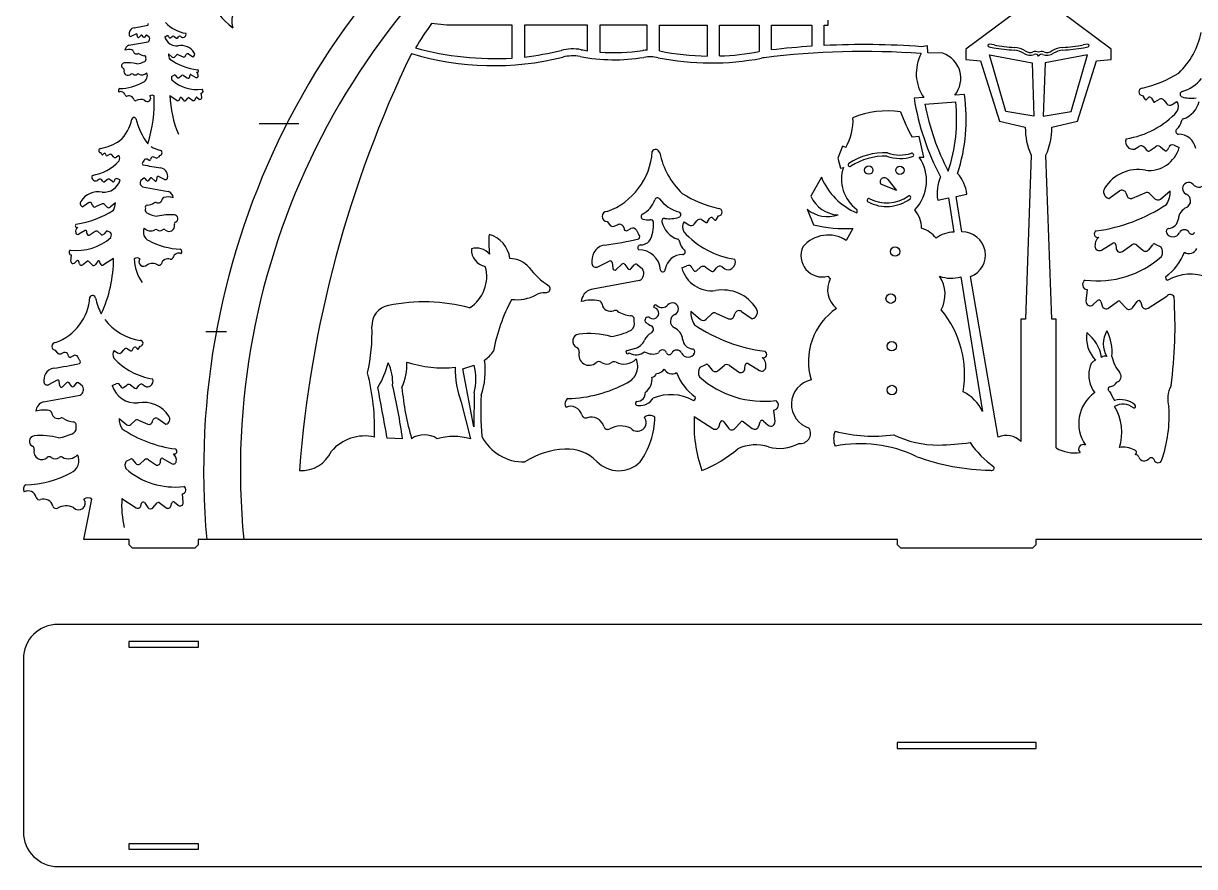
# Model space of a CAD drawing. Extents: x 0 to 545, y 0 to 410.
# Drawn here: x 0 to 338.6, y 0 to 243.7 of the extents above; entities that cross this region are included whole.
import ezdxf

# ---------------------------------------------------------------- set-up
doc = ezdxf.new("R2010")
doc.units = 0
doc.layers.add('GREEN', color=3, linetype='CONTINUOUS')
doc.layers.add('WHITE', color=7, linetype='CONTINUOUS')

msp = doc.modelspace()

# ---------------------------------------------------------------- linework, layer by layer
at = {"layer": 'GREEN', "linetype": 'CONTINUOUS'}
for p, q in [((32.550396, 240.618823), (31.279019, 239.962009)), ((32.976965, 239.788467), (32.89541, 240.43725)), ((30.496273, 237.366839), (36.028831, 238.371023)), ((34.002653, 240.250736), (33.37807, 239.647157)), ((34.717887, 239.746531), (34.357508, 240.223161)), ((35.424023, 240.174817), (35.096526, 239.745683)), ((36.384385, 239.716669), (35.761774, 240.216044)), ((40.873868, 239.843933), (41.469575, 240.087019)), ((42.083935, 239.839443), (42.188821, 239.602802)), ((42.554534, 239.513361), (43.040948, 239.901803)), ((43.610344, 239.919788), (44.278781, 239.451882)), ((44.604118, 239.502417), (44.86022, 239.837999)), ((45.501973, 239.945165), (45.804783, 239.743291)), ((41.904555, 234.874082), (43.041957, 233.932171)), ((43.678495, 233.959227), (44.274461, 234.544818)), ((44.798526, 234.641185), (46.225281, 234.016134)), ((46.857571, 234.275072), (47.003869, 234.640817)), ((47.716282, 234.854984), (48.945784, 234.002529)), ((42.978371, 228.470548), (43.625419, 228.767656)), ((43.909147, 228.701519), (44.378696, 228.123613)), ((45.058204, 228.063312), (45.735381, 228.647085)), ((46.321411, 228.674447), (47.367715, 227.93041)), ((48.118358, 228.298122), (48.13405, 228.674725)), ((48.493602, 228.86888), (49.806004, 228.084145)), ((51.568173, 222.236397), (51.423849, 223.552637)), ((42.313705, 222.80809), (44.458239, 221.425875)), ((45.174494, 221.700123), (45.291602, 222.128367)), ((45.713191, 222.20551), (46.240002, 221.481293)), ((46.978564, 221.443588), (47.63352, 222.174116)), ((47.952781, 222.205912), (48.962676, 221.451857)), ((49.700525, 221.689489), (49.858594, 222.189329)), ((50.241243, 222.297082), (50.783579, 221.825692)), ((22.715594, 205.792297), (22.347569, 206.36483)), ((23.19916, 206.03305), (22.967306, 205.772611)), ((24.005301, 205.441926), (23.714035, 205.974397)), ((24.92591, 205.812845), (24.227424, 205.383004)), ((26.048261, 205.12146), (25.652685, 205.617657)), ((27.595858, 205.468357), (26.9021, 204.993496)), ((34.888261, 204.171416), (34.547046, 203.557229)), ((36.29759, 204.129963), (35.737704, 204.424579)), ((36.830212, 204.620084), (36.751226, 204.327795)), ((38.264752, 204.807748), (37.67838, 205.04307)), ((39.359056, 205.527112), (39.023936, 205.037856)), ((21.800332, 198.580572), (21.396584, 198.311407)), ((22.997471, 197.990242), (22.656002, 198.437684)), ((24.322503, 198.546736), (23.431254, 197.922862)), ((25.73025, 198.004834), (25.081698, 198.522756)), ((26.357716, 198.439609), (26.217868, 198.124088)), ((27.971138, 198.445596), (27.176862, 198.769711)), ((34.787264, 198.941745), (33.957116, 198.275911)), ((34.431188, 196.481716), (41.807932, 195.142805)), ((35.67426, 198.314597), (35.237598, 198.886775)), ((36.659617, 198.951234), (36.179113, 198.315727)), ((37.965536, 198.183228), (37.132758, 198.988001)), ((38.609082, 199.236686), (38.500342, 198.371642)), ((40.764269, 198.603031), (39.0691, 199.478783)), ((18.847919, 191.793664), (17.208584, 190.657058)), ((19.992868, 191.020449), (19.797804, 191.508109)), ((22.738261, 191.5086), (20.835921, 190.675197)), ((24.231636, 190.599322), (23.437013, 191.380109)), ((26.596888, 191.819128), (25.080352, 190.563247)), ((17.811493, 183.812193), (16.061623, 182.765879)), ((18.311818, 183.051182), (18.290895, 183.55332)), ((20.707747, 183.552949), (19.312676, 182.560899)), ((22.392023, 182.738101), (21.48912, 183.516466)), ((23.924099, 183.589045), (23.298034, 182.818503)), ((25.165134, 183.281083), (24.302403, 183.677228)), ((13.712065, 174.968882), (13.904497, 176.723869)), ((15.481304, 175.049796), (14.75819, 174.421275)), ((16.202262, 174.239672), (15.991503, 174.906125)), ((18.532587, 174.928235), (17.18606, 173.922828)), ((19.831543, 173.911804), (18.958269, 174.885841)), ((21.518707, 174.927699), (20.816293, 173.962076)), ((22.23697, 174.253849), (22.080825, 174.824842)), ((26.051355, 175.731139), (23.191977, 173.888186)), ((9.77816, 148.536584), (9.295587, 149.241112)), ((26.234592, 149.156506), (27.233604, 148.472705)), ((28.463132, 148.656974), (29.032761, 149.371497)), ((30.079317, 149.652568), (31.085138, 149.033597)), ((31.404995, 149.118445), (31.824418, 149.885202)), ((32.565838, 149.969662), (32.899707, 149.594631)), ((33.262173, 149.622979), (33.792129, 150.447425)), ((11.715761, 148.544092), (10.871386, 148.205229)), ((13.050862, 147.514095), (12.937122, 147.934991)), ((14.510334, 147.653464), (13.704098, 147.229217)), ((16.224881, 146.404481), (15.733531, 147.28891)), ((9.713123, 140.531519), (7.27208, 139.270436)), ((10.532135, 138.937235), (10.375549, 140.182899)), ((12.501457, 139.824792), (11.302256, 138.66592)), ((13.874706, 138.856718), (13.182779, 139.771847)), ((15.230486, 139.679027), (14.601693, 138.855091)), ((17.074381, 138.799383), (15.878968, 139.758184)), ((25.69419, 139.043729), (26.837947, 139.510455)), ((28.017517, 139.035109), (28.218898, 138.580758)), ((28.921068, 138.409032), (29.854983, 139.15484)), ((30.948224, 139.189371), (32.231623, 138.290992)), ((32.85627, 138.388019), (33.347985, 139.032337)), ((34.58015, 139.238095), (35.161547, 138.850497)), ((5.769206, 134.287709), (16.391718, 136.215742)), ((27.673109, 129.501616), (29.856921, 127.693147)), ((31.079073, 127.745095), (32.223329, 128.869428)), ((33.229532, 129.054454), (35.968901, 127.854355)), ((37.182899, 128.351518), (37.463791, 129.053748)), ((38.831625, 129.464947), (41.192267, 127.828235)), ((29.734836, 117.206831), (30.977167, 117.777279)), ((31.521925, 117.650295), (32.42346, 116.540715)), ((33.728115, 116.424937), (35.028295, 117.545782)), ((36.153473, 117.598318), (38.162375, 116.169765)), ((39.60361, 116.875772), (39.633738, 117.598851)), ((40.324078, 117.971628), (42.84389, 116.464937)), ((28.458677, 106.33491), (32.576181, 103.681059)), ((33.951391, 104.207614), (34.176239, 105.029844)), ((34.98569, 105.177958), (35.997167, 103.787461)), ((37.415205, 103.715068), (38.672721, 105.117682)), ((39.285703, 105.178729), (41.224701, 103.730944)), ((42.64137, 104.187198), (42.944864, 105.146891)), ((43.67955, 105.353777), (44.720834, 104.448706)), ((46.227255, 105.23726), (45.950153, 107.764443)), ((30.570759, 94.484389), (17.452084, 94.484389)), ((30.570759, 92.984389), (30.570759, 94.484389)), ((31.570759, 91.984389), (30.570759, 92.984389)), ((49.570759, 91.984389), (31.570759, 91.984389)), ((50.570759, 92.984389), (49.570759, 91.984389)), ((63.689434, 94.484389), (50.570759, 94.484389)), ((50.570759, 94.484389), (50.570759, 92.984389))]:
    msp.add_line(p, q, dxfattribs=at)
for centre, radius, start, end in [((272.73906, 114.484389), 210.004157, -5.464915, 185.464915), ((75.005095, 261.137171), 23.664397, 177.180267, 232.302479), ((66.538564, 244.320777), 6.299971, 97.976022, 197.629945), ((48.448419, 250.626861), 9.905499, -137.829917, -98.634978), ((32.640441, 240.609916), 2.07117, 151.929644, 188.122627), ((32.281372, 240.801403), 1.664233, 97.909997, 151.929644), ((24.913891, 293.828018), 51.871752, -82.090003, -77.717189), ((32.659519, 240.407597), 0.237748, 7.164776, 117.32161), ((35.709924, 243.407557), 0.356067, -47.833998, 49.337842), ((46.12258, 240.509953), 0.898937, -55.066713, 21.105041), ((30.96243, 235.829082), 1.606861, 106.864221, 174.902406), ((31.060774, 240.38446), 0.475495, -171.877373, -62.67839), ((33.212856, 239.81812), 0.237748, -172.835223, -45.979785), ((34.167867, 240.079773), 0.237748, 37.092837, 134.020216), ((34.907528, 239.889919), 0.237748, -142.907162, -37.349349), ((35.61302, 240.030582), 0.237748, 51.268059, 142.650651), ((35.587313, 239.207479), 0.945831, -62.172979, 32.571488), ((44.359147, 240.823604), 3.620348, -164.299939, -83.59585), ((41.649226, 239.646768), 0.475495, 23.904259, 112.198571), ((42.406175, 239.699139), 0.237748, -156.095741, -51.389747), ((43.337666, 239.530247), 0.475495, 55.00798, 128.610253), ((44.415121, 239.646652), 0.237748, -124.992021, -37.349349), ((45.59902, 232.793708), 4.510305, 32.329018, 100.682468), ((45.238215, 239.549529), 0.475495, 56.309933, 142.650651), ((46.200419, 240.336744), 0.713243, -123.690068, -52.224316), ((30.539039, 232.212319), 3.939506, 77.493542, 107.385383), ((31.28917, 235.594135), 0.475495, 9.489857, 77.493542), ((32.716963, 235.832806), 0.972109, -170.510143, -68.467157), ((33.248284, 234.486233), 0.475495, 56.77338, 111.532843), ((35.3162, 237.643138), 3.298405, -123.22662, -95.28689), ((34.968462, 233.885293), 0.475495, -21.302312, 84.71311), ((34.565957, 233.42432), 0.893291, -53.867963, 18.823957), ((44.503898, 234.77026), 2.601416, 177.712723, 213.858823), ((43.345235, 234.298393), 0.475495, -129.629005, -45.503167), ((44.607722, 234.205652), 0.475495, 66.342091, 134.496833), ((46.416085, 234.451667), 0.475495, -113.657909, -21.80141), ((47.445355, 234.464223), 0.475495, 55.26514, 158.19859), ((48.773043, 234.760427), 0.777335, -77.160427, 34.949862), ((29.180169, 231.453468), 0.801905, 96.268117, 245.735397), ((28.65522, 230.288918), 0.475495, -14.472029, 65.735397), ((30.192046, 222.776377), 9.53778, 74.323379, 96.61926), ((31.558552, 239.745209), 7.879403, -81.16146, -63.350726), ((52.844672, 248.95044), 18.829617, -123.895952, -97.513719), ((50.231124, 229.926952), 0.386411, -112.334503, 66.9457), ((30.27222, 229.871575), 1.194494, 165.527971, 312.440725), ((31.399174, 228.639164), 0.475495, 52.136375, 132.440725), ((32.280189, 229.772361), 0.959888, -127.863626, -53.607372), ((33.131824, 228.616921), 0.475495, 62.202348, 126.392629), ((34.25442, 230.746326), 1.9317, -117.797653, -43.691523), ((33.784135, 228.551319), 2.055852, -65.487238, 24.747953), ((43.9103, 227.838557), 1.126013, 145.856703, 205.916383), ((50.262711, 235.662263), 11.108515, -131.53071, -82.867511), ((43.724628, 228.551597), 0.237748, 39.093859, 114.663396), ((44.747735, 228.423456), 0.475495, -140.906141, -49.236395), ((46.045851, 228.28694), 0.475495, 54.582945, 130.763605), ((47.643275, 228.317917), 0.475495, -125.417055, -2.385944), ((48.371591, 228.664828), 0.237748, 59.123187, 177.614056), ((50.050025, 228.492249), 0.475495, -120.876813, -12.134148), ((49.284874, 228.609745), 1.249095, -10.025261, 50.208933), ((28.213621, 224.258275), 0.722143, 121.729582, 214.308057), ((28.179401, 222.691791), 1.288603, 14.043417, 115.871314), ((27.519579, 239.75688), 14.887711, -88.790476, -61.439905), ((51.378652, 224.12713), 0.576267, -85.501622, 62.80809), ((29.890773, 223.119861), 0.475495, -165.956583, -71.156989), ((30.521623, 221.271302), 1.477744, 16.149064, 108.843011), ((32.39779, 221.814571), 0.475495, -163.850936, -61.091505), ((33.9094, 219.077252), 2.651465, 64.651094, 118.908495), ((35.806466, 222.115181), 0.996159, -139.892189, 37.788237), ((-2.720347, 221.144109), 40.564275, -17.663677, 2.234334), ((37.2034, 221.983993), 0.960031, 50.57473, 129.42527), ((76.371737, 224.515513), 34.100803, -177.130006, -157.810717), ((44.715839, 221.825547), 0.475495, -122.80296, -15.294276), ((45.52093, 222.065655), 0.237748, 36.032935, 164.705724), ((46.624525, 221.761003), 0.475495, -143.967065, -41.877869), ((47.81054, 222.015409), 0.237748, 53.252529, 138.12213), ((49.24716, 221.832862), 0.475495, -126.747471, -17.54906), ((50.085277, 222.117643), 0.237748, 49.003269, 162.45094), ((51.095511, 222.18457), 0.475495, -130.996732, 6.257409), ((19.529415, 218.504404), 12.069201, -46.181038, -12.023306), ((31.938133, 215.903459), 0.610484, 27.233984, 171.824391), ((54.671861, 222.120909), 22.971671, -165.019181, -144.666912), ((22.347569, 206.933625), 0.568795, 90, 270), ((18.362745, 224.957529), 17.90418, -77.140333, -57.866326), ((41.890229, 216.118055), 9.40951, -121.461784, -105.604859), ((39.359056, 206.291247), 0.764135, -90, 90), ((17.871737, 212.822834), 13.207332, -81.365022, -42.170083), ((22.848923, 205.878001), 0.158498, -147.266989, -41.676879), ((23.435927, 205.822269), 0.316997, 28.679036, 138.323121), ((24.144355, 205.51799), 0.158498, -151.320963, -58.392283), ((25.156947, 205.222447), 0.633993, 38.562356, 111.371596), ((26.543999, 205.51667), 0.633993, -141.437644, -55.609256), ((26.415695, 204.660563), 1.430146, -29.500855, 34.390744), ((34.856397, 203.197095), 0.474756, 130.662158, 227.833998), ((35.442471, 203.863522), 0.633993, 62.24632, 150.945396), ((36.445206, 204.410491), 0.316997, -117.75368, -15.12204), ((37.442252, 204.45469), 0.633993, 68.133508, 164.87796), ((38.500879, 205.396129), 0.633993, -111.866492, -34.409557), ((49.251107, 270.424376), 69.162336, -102.282811, -97.909997), ((39.427799, 199.722223), 2.218977, 28.070356, 82.090003), ((38.94904, 199.466908), 2.76156, -8.122627, 28.070356), ((20.972856, 199.333623), 1.198583, 158.894959, 235.066713), ((20.86907, 199.102679), 0.95099, -127.775684, -56.309932), ((22.152008, 198.053058), 0.633993, 37.349349, 123.690067), ((23.3241, 199.751825), 4.827131, -96.40415, -15.700061), ((23.249468, 198.182556), 0.316997, -142.650651, -55.007979), ((24.686074, 198.027348), 0.633993, 51.389747, 124.99202), ((25.928062, 198.252538), 0.316997, -128.610253, -23.904259), ((26.937328, 198.182709), 0.633993, 67.801429, 156.095741), ((35.019878, 197.596991), 1.261109, 147.428512, 242.172979), ((34.985601, 198.694462), 0.316997, 37.349349, 128.731941), ((35.926257, 198.506911), 0.316997, -142.650651, -37.092838), ((36.912473, 198.76005), 0.316997, 45.979784, 142.907163), ((38.185821, 198.411179), 0.316997, -134.020215, -7.164777), ((38.923604, 199.197149), 0.316997, 62.67839, 172.835224), ((41.055263, 199.166299), 0.633993, -117.32161, -8.122627), ((21.670935, 189.045297), 6.01374, 79.317532, 147.670982), ((40.750736, 192.779199), 0.633993, 102.506458, 170.510143), ((41.75091, 188.270111), 5.252675, 72.614617, 102.506458), ((41.186388, 193.092461), 2.142481, 5.097594, 73.135779), ((12.010066, 210.587607), 25.106156, -82.486281, -56.104048), ((17.438905, 191.667589), 1.036446, 145.050138, 257.160427), ((19.209155, 191.27265), 0.633993, 21.80141, 124.73486), ((20.581516, 191.255908), 0.633993, -158.198591, -66.342091), ((22.992667, 190.927889), 0.633993, 45.503167, 113.657909), ((24.675983, 191.051543), 0.633993, -134.496833, -50.370995), ((23.131097, 191.680699), 3.468554, -33.858823, 2.287277), ((36.381686, 189.886112), 1.191055, 161.176043, 233.867963), ((35.845012, 190.500743), 0.633993, 95.28689, 201.302312), ((35.381362, 195.511203), 4.397874, -84.71311, -56.77338), ((38.138583, 191.301997), 0.633993, 68.467157, 123.22662), ((38.847011, 193.097427), 1.296146, -111.532843, -9.489857), ((40.391559, 198.313964), 10.505871, -116.649274, -98.83854), ((42.213567, 175.688856), 12.71704, 83.38074, 105.676621), ((44.262669, 185.705576), 0.633993, 114.264603, 194.472029), ((43.562737, 187.258311), 1.069206, -65.735397, 83.731883), ((15.494797, 185.222955), 0.515215, 113.0543, 292.334503), ((16.756464, 183.466679), 1.66546, 129.791067, 190.025261), ((15.736262, 183.310018), 0.633993, -167.865852, -59.123187), ((17.974174, 183.540123), 0.316997, 2.385944, 120.876813), ((18.945262, 183.077575), 0.633993, -177.614056, -54.582945), ((21.075161, 183.036273), 0.633993, 49.236395, 125.417055), ((24.170125, 183.389149), 0.316997, 65.336604, 140.906141), ((23.922562, 182.438429), 1.50135, -25.916383, 34.143297), ((37.424115, 183.388778), 2.741136, 155.252047, 245.487238), ((36.797068, 186.315453), 2.5756, -136.308477, -62.202347), ((38.293863, 183.476247), 0.633993, 53.607371, 117.797653), ((39.429376, 185.016834), 1.279851, -126.392628, -52.136374), ((40.604063, 183.505904), 0.633993, 47.559275, 127.863625), ((42.106669, 185.14912), 1.592659, -132.440725, 14.472029), ((15.452681, 192.870036), 14.811354, -97.132489, -48.46929), ((22.805982, 183.218294), 0.633993, -130.763605, -39.093859), ((45.776856, 198.329527), 19.850281, -118.560095, -91.209524), ((13.964759, 177.489859), 0.768357, 117.19191, 265.501622), ((44.897095, 175.576073), 1.718137, 64.128686, 165.956583), ((44.851467, 177.66472), 0.962858, -34.308057, 58.270418), ((14.342281, 174.899779), 0.633993, 173.742591, 310.996732), ((15.689259, 174.810543), 0.316997, 17.54906, 130.996731), ((16.806749, 174.430835), 0.633993, -162.45094, -53.252529), ((18.722242, 174.674232), 0.316997, 41.87787, 126.747471), ((20.303595, 174.335023), 0.633993, -138.122131, -36.032935), ((21.775056, 174.741226), 0.316997, 15.294276, 143.967065), ((22.84851, 174.421082), 0.633993, -164.705724, -57.19704), ((-11.183912, 175.665669), 37.235324, -25.242814, 0.100741), ((44.230653, 175.894853), 12.181551, -178.712371, -144.372914), ((32.865096, 174.632343), 1.280041, 50.57473, 129.42527), ((34.727674, 174.80726), 1.328212, 142.211763, 319.892189), ((37.257095, 170.756689), 3.535286, 61.091505, 115.348906), ((39.272575, 174.406447), 0.633993, -118.908495, -16.149064), ((41.774131, 173.682089), 1.970326, 71.156989, 163.850936), ((42.615264, 176.146834), 0.633993, -108.843011, -14.043417), ((4.316017, 165.497838), 14.912, -70.49249, -3.508211), ((19.981716, 164.183052), 0.879096, 8.175609, 152.766016), ((37.85027, 167.928413), 17.37965, -167.976694, -152.064597), ((35.935654, 167.528317), 15.590817, -142.924074, -97.902419), ((9.295587, 150.341466), 1.100354, 90, 270), ((27.934027, 147.993281), 2.05941, 145.609256, 209.500855), ((29.746624, 148.802395), 0.91295, 68.628404, 141.437644), ((31.204757, 149.227977), 0.228238, -121.607717, -28.679037), ((32.224894, 149.666139), 0.456475, 41.676879, 151.320964), ((33.070179, 149.746393), 0.228238, -138.323121, -32.733012), ((33.792129, 151.26649), 0.819065, -90, 90), ((10.531362, 149.052496), 0.91295, -145.590443, -68.133508), ((12.055785, 147.696824), 0.91295, 15.12204, 111.866492), ((13.491531, 147.633178), 0.456475, -164.87796, -62.24632), ((14.935469, 146.845542), 0.91295, 29.054604, 117.75368), ((15.779417, 145.885888), 0.683649, -47.833998, 49.337842), ((40.237327, 159.746951), 19.018559, -137.829917, -98.634978), ((27.749269, 149.226076), 0.91295, -124.390744, -38.562356), ((9.88601, 140.514418), 3.976646, 151.929644, 188.122627), ((9.196597, 140.882072), 3.195327, 97.909997, 151.929644), ((-4.948967, 242.693173), 99.593764, -82.090003, -77.717189), ((6.85305, 140.081541), 0.91295, -171.877373, -62.67839), ((9.922638, 140.125966), 0.456475, 7.164776, 117.32161), ((10.985046, 138.994168), 0.456475, -172.835224, -45.979785), ((12.818667, 139.496543), 0.456475, 37.092837, 134.020216), ((14.238817, 139.132022), 0.456475, -142.907162, -37.349349), ((15.593362, 139.402096), 0.456475, 51.268059, 142.65065), ((32.385924, 140.924699), 6.951069, -164.299939, -83.59585), ((27.182876, 138.665172), 0.91295, 23.904259, 112.198571), ((30.424681, 138.441453), 0.91295, 55.00798, 128.610253), ((34.073736, 138.478474), 0.91295, 56.309933, 142.650651), ((35.921167, 139.989928), 1.369426, -123.690068, -52.224316), ((35.771716, 140.322488), 1.725959, -55.066713, 21.105041), ((15.544004, 137.821738), 1.815996, -62.172979, 32.571488), ((28.636219, 138.765726), 0.456475, -156.095741, -51.389747), ((32.493394, 138.664951), 0.456475, -124.992021, -37.349349), ((6.664229, 131.335215), 3.085172, 106.864221, 174.902406), ((34.766482, 125.507298), 8.659786, 32.329018, 100.682468), ((5.851318, 124.391031), 7.563852, 77.493542, 107.385383), ((7.291568, 130.884117), 0.91295, 9.489857, 77.493542), ((10.032932, 131.342365), 1.86645, -170.510143, -68.467157), ((11.053068, 128.756947), 0.91295, 56.77338, 111.532843), ((15.023467, 134.818204), 6.332938, -123.22662, -95.28689), ((32.663848, 129.302277), 4.994718, 177.712723, 213.858823), ((32.863188, 128.218231), 0.91295, 66.342091, 134.496833), ((38.311444, 128.714687), 0.91295, 55.265141, 158.19859), ((40.860605, 129.283399), 1.492482, -77.160427, 34.949862), ((7.808783, 138.85418), 15.128454, -81.16146, -63.350726), ((14.35581, 127.60314), 0.91295, -21.302312, 84.71311), ((13.583, 126.718073), 1.715119, -53.867963, 18.823957), ((48.678133, 156.528224), 36.152865, -123.895952, -97.513719), ((30.439213, 128.396293), 0.91295, -129.629005, -45.503167), ((36.335245, 128.690579), 0.91295, -113.657909, -21.801409), ((3.242287, 122.934038), 1.539657, 96.268117, 245.735397), ((5.185091, 106.274023), 18.312537, 74.323379, 96.61926), ((2.234385, 120.698101), 0.91295, -14.472029, 65.735397), ((5.339025, 119.896803), 2.293429, 165.527971, 312.440725), ((12.98485, 121.576324), 3.708864, -117.797653, -43.691523), ((12.081902, 117.361911), 3.947235, -65.487238, 24.747953), ((43.66012, 120.003127), 0.74191, -112.334503, 66.9457), ((41.84332, 117.474089), 2.398263, -10.025261, 50.208933), ((7.502777, 117.530573), 0.91295, 52.136375, 132.440725), ((9.194326, 119.706312), 1.842985, -127.863626, -53.607372), ((10.829465, 117.487866), 0.91295, 62.202347, 126.392629), ((31.524139, 115.993408), 2.161944, 145.856703, 205.916383), ((31.167648, 117.362445), 0.456475, 39.093859, 114.663396), ((33.132013, 117.116414), 0.91295, -140.906141, -49.236395), ((35.624396, 116.854304), 0.91295, 54.582945, 130.763605), ((38.691451, 116.913779), 0.91295, -125.417056, -2.385944), ((40.089818, 117.579848), 0.456475, 59.123187, 177.614056), ((43.312411, 117.248497), 0.91295, -120.876813, -12.134148), ((0.053955, 138.876589), 28.584405, -88.790476, -61.439905), ((43.720767, 131.014923), 21.328349, -131.53071, -82.867511), ((1.386515, 109.119267), 1.386515, 121.729582, 214.308057), ((1.320812, 106.111616), 2.474117, 14.043417, 115.871314), ((45.863374, 108.867468), 1.106434, -85.501622, 62.80809), ((4.606647, 106.933512), 0.91295, -165.956583, -71.156989), ((5.817879, 103.384278), 2.837269, 16.149064, 108.843011), ((15.964778, 105.004526), 1.912625, -139.892189, 37.788237), ((-615.510969, 228.62344), 647.020487, -11.965232, -10.908868), ((18.64689, 104.752645), 1.843259, 50.57473, 129.42527), ((58.106077, 104.516523), 29.703112, 176.49023, 192.706452), ((34.616548, 104.909436), 0.456475, 36.032935, 164.705724), ((39.012599, 104.812964), 0.456475, 53.252529, 138.12213), ((43.380095, 105.009253), 0.456475, 49.003269, 162.45094), ((45.319744, 105.137753), 0.91295, -130.996732, 6.257409), ((9.420119, 104.427354), 0.91295, -163.850936, -61.091505), ((12.322411, 99.171703), 5.090812, 64.651094, 118.908495), ((33.070774, 104.448429), 0.91295, -122.80296, -15.294276), ((36.73545, 104.324504), 0.91295, -143.967065, -41.877869), ((41.770909, 104.462473), 0.91295, -126.747471, -17.54906)]:
    msp.add_arc(centre, radius, start, end, dxfattribs=at)
at = {"layer": 'WHITE', "linetype": 'CONTINUOUS'}
for p, q in [((292.222495, 250.997499), (272.509153, 236.228961)), ((314.556734, 236.228961), (294.843392, 250.997499)), ((232.724318, 243.142557), (232.724318, 244.642557)), ((122.404383, 243.142557), (117.996477, 243.669466)), ((141.331201, 243.142557), (122.404383, 243.142557)), ((141.331201, 233.659014), (141.331201, 243.142557)), ((163.105363, 243.142557), (144.868597, 243.142557)), ((144.868597, 243.142557), (144.868597, 233.974135)), ((163.105363, 235.805641), (163.105363, 243.142557)), ((180.352614, 243.142557), (166.642759, 243.142557)), ((166.642759, 243.142557), (166.642759, 235.420217)), ((180.352614, 235.98343), (180.352614, 243.142557)), ((183.89001, 235.7388), (183.89001, 243.142557)), ((183.89001, 243.142557), (197.739547, 243.142557)), ((197.739547, 243.142557), (197.739547, 234.258613)), ((201.276943, 234.290098), (201.276943, 243.142557)), ((201.276943, 243.142557), (212.765173, 243.142557)), ((212.765173, 243.142557), (212.765173, 235.542275)), ((216.302569, 236.024976), (216.302569, 243.142557)), ((216.302569, 243.142557), (228.008347, 243.142557)), ((228.008347, 243.142557), (228.008347, 237.089448)), ((231.545743, 237.292604), (231.545743, 243.142557)), ((231.545743, 243.142557), (232.724318, 243.142557)), ((261.43255, 237.247276), (259.712563, 236.962051)), ((261.557071, 235.180255), (261.43255, 237.247276)), ((280.667565, 237.456084), (279.369346, 237.69755)), ((307.69654, 237.69755), (306.398321, 237.456084)), ((183.918782, 235.733056), (183.89001, 235.7388)), ((265.824691, 235.053412), (261.557071, 235.180255)), ((272.509153, 236.228961), (272.509153, 233.207607)), ((279.223057, 236.911039), (280.521276, 236.669573)), ((284.079013, 218.209737), (279.365383, 234.564297)), ((279.365383, 234.564297), (291.649165, 232.279545)), ((307.700504, 234.564297), (295.416722, 232.279545)), ((302.986874, 218.209737), (307.700504, 234.564297)), ((306.54461, 236.669573), (307.842829, 236.911039)), ((314.556734, 233.207607), (314.556734, 236.228961)), ((272.509153, 233.207607), (276.775369, 232.847115)), ((276.775369, 232.847115), (282.266989, 215.401359)), ((291.649165, 232.279545), (292.192837, 216.864573)), ((295.416722, 232.279545), (294.87305, 216.864573)), ((304.798898, 215.401359), (310.290518, 232.847115)), ((310.290518, 232.847115), (314.556734, 233.207607)), ((260.314873, 222.264609), (257.545639, 222.042607)), ((260.662655, 220.302138), (269.561631, 221.015545)), ((272.105353, 223.113201), (269.307691, 222.985539)), ((323.576947, 222.841851), (324.273531, 221.758183)), ((324.749963, 221.720922), (325.188807, 222.21387)), ((326.163344, 222.102854), (326.714642, 221.095013)), ((327.135069, 220.983487), (328.457139, 221.797075)), ((329.832753, 221.42763), (330.581484, 220.488446)), ((332.197601, 220.24624), (333.510721, 221.145041)), ((292.192837, 216.864573), (284.079013, 218.209737)), ((294.87305, 216.864573), (302.986874, 218.209737)), ((68.211976, 214.801915), (79.669937, 214.801915)), ((282.266989, 215.401359), (289.699939, 213.669513)), ((297.365948, 213.669513), (304.798898, 215.401359)), ((259.022521, 210.992889), (257.005411, 210.766516)), ((260.395459, 205.007541), (259.022521, 210.992889)), ((236.873317, 208.197927), (235.453531, 204.699237)), ((237.768067, 207.839079), (236.873317, 208.197927)), ((321.776957, 207.598621), (322.541156, 208.108087)), ((324.160738, 207.837634), (324.807058, 206.990731)), ((325.628106, 206.863196), (327.315031, 208.044043)), ((328.752009, 207.998655), (329.979565, 207.018351)), ((330.902511, 207.24407), (331.167209, 207.841278)), ((332.717659, 208.466082), (334.221037, 207.852609)), ((235.453531, 204.699237), (236.215621, 201.873087)), ((259.042655, 205.03944), (260.395459, 205.007541)), ((291.417326, 205.642215), (289.718298, 158.242817)), ((297.347588, 158.242817), (295.648561, 205.642215)), ((236.215621, 201.873087), (237.095863, 202.074501)), ((230.717785, 199.242807), (227.663857, 193.750449)), ((252.467329, 195.394872), (247.912487, 197.216809)), ((249.977349, 198.552896), (252.467329, 195.394872)), ((264.370668, 192.627061), (267.529243, 193.268037)), ((267.529243, 193.268037), (269.04376, 183.349125)), ((269.692307, 193.706992), (272.809374, 194.339545)), ((271.348981, 183.425235), (269.692307, 193.706992)), ((313.850059, 193.110743), (316.952934, 195.26207)), ((318.750842, 194.721581), (319.120052, 193.798556)), ((320.715754, 193.145076), (324.316434, 194.72251)), ((325.639008, 194.479308), (327.143041, 193.001462)), ((328.749462, 192.933181), (331.619906, 195.310268)), ((226.594747, 189.979485), (228.496267, 185.469567)), ((240.972295, 189.940969), (240.972295, 188.940969)), ((168.784009, 186.457701), (169.418312, 185.531655)), ((191.04897, 186.346493), (192.36209, 185.447692)), ((193.978207, 185.689898), (194.726938, 186.629082)), ((196.102552, 186.998527), (197.424622, 186.184939)), ((197.845049, 186.296465), (198.396347, 187.304306)), ((199.370884, 187.415322), (199.809728, 186.922374)), ((200.28616, 186.959635), (200.982745, 188.043303)), ((170.85527, 185.096116), (171.965133, 185.541524)), ((173.570514, 184.74091), (173.720017, 184.187676)), ((174.578643, 183.813227), (175.638375, 184.370866)), ((177.246169, 183.891688), (177.892009, 182.729177)), ((239.870278, 184.45426), (237.940645, 180.933159)), ((311.679133, 178.1746), (314.991224, 180.155026)), ((315.89862, 179.66504), (315.938221, 178.714611)), ((317.83261, 177.786621), (320.47315, 179.664339)), ((321.952106, 179.595284), (323.661088, 178.122024)), ((325.375952, 178.274205), (326.560947, 179.732659)), ((327.276987, 179.899569), (328.909933, 179.149761)), ((166.124271, 173.352049), (169.332827, 175.00964)), ((170.203532, 174.551408), (170.409352, 172.914083)), ((171.421614, 172.55746), (172.997867, 174.080705)), ((173.89341, 174.011114), (174.802892, 172.80825)), ((175.758459, 172.806111), (176.584957, 173.889109)), ((177.437334, 173.993154), (179.008609, 172.732887)), ((190.338655, 173.054061), (191.842032, 173.667534)), ((193.392482, 173.04273), (193.657181, 172.445522)), ((194.580126, 172.219803), (195.807682, 173.200107)), ((197.24466, 173.245495), (198.931585, 172.064648)), ((199.752633, 172.192183), (200.398953, 173.039086)), ((202.018535, 173.309539), (202.782734, 172.800073)), ((178.111303, 169.336899), (164.148865, 166.802655)), ((232.557439, 170.629935), (233.313458, 169.893323)), ((271.055653, 170.429199), (277.332437, 131.505371)), ((281.886534, 124.094845), (273.804133, 170.492697)), ((307.596201, 166.7385), (307.231972, 163.416722)), ((309.212042, 162.380231), (310.580727, 163.569873)), ((311.546412, 163.297939), (311.94533, 162.0365)), ((313.807428, 161.43679), (316.356085, 163.339787)), ((317.1618, 163.259546), (318.814703, 161.415923)), ((320.678602, 161.511077), (322.008107, 163.338774)), ((323.072064, 163.14409), (323.367609, 162.063335)), ((325.175212, 161.37122), (330.587341, 164.859495)), ((192.939785, 160.51172), (195.810229, 158.134633)), ((197.41665, 158.202914), (198.920683, 159.68076)), ((200.243257, 159.923962), (203.843937, 158.346528)), ((205.439639, 159.000008), (205.808849, 159.923033)), ((207.606757, 160.463522), (210.709632, 158.312195)), ((289.718298, 158.242817), (288.404053, 158.242817)), ((288.404053, 158.242817), (288.404053, 122.87913)), ((298.596055, 158.233599), (297.347588, 158.242817)), ((298.596055, 120.978013), (298.596055, 158.233599)), ((52.778103, 154.643152), (58.690411, 154.643152)), ((174.595892, 149.172033), (176.666629, 149.699868)), ((127.025338, 143.85061), (130.303963, 144.899181)), ((130.262851, 127.097073), (127.025338, 143.85061)), ((195.649759, 144.351213), (197.282704, 145.101021)), ((197.998744, 144.934111), (199.183739, 143.475657)), ((200.898603, 143.323476), (202.607585, 144.796736)), ((204.086541, 144.865791), (206.727081, 142.988073)), ((208.62147, 143.916063), (208.661071, 144.866492)), ((209.568467, 145.356478), (212.880558, 143.376052)), ((130.285426, 136.872708), (130.262851, 127.097073)), ((126.57132, 134.229736), (129.231283, 123.664341)), ((193.972351, 130.060947), (199.384479, 126.572672)), ((213.978965, 128.771325), (215.347649, 127.581683)), ((217.327719, 128.618174), (216.96349, 131.939952)), ((201.192082, 127.264787), (201.487627, 128.345542)), ((202.551584, 128.540226), (203.88109, 126.712529)), ((205.744988, 126.617375), (207.397891, 128.460998)), ((208.203606, 128.541239), (210.752263, 126.638242)), ((212.614361, 127.237952), (213.013279, 128.499391)), ((109.601629, 123.632541), (105.180801, 123.849639)), ((252.73906, 94.484389), (63.689434, 94.484389)), ((252.73906, 92.984389), (252.73906, 94.484389)), ((253.73906, 91.984389), (252.73906, 92.984389)), ((291.73906, 91.984389), (253.73906, 91.984389)), ((292.73906, 92.984389), (291.73906, 91.984389)), ((481.788686, 94.484389), (292.73906, 94.484389)), ((292.73906, 94.484389), (292.73906, 92.984389)), ((535.478081, 70), (10, 70)), ((50.670759, 65), (30.470759, 65)), ((30.470759, 65), (30.470759, 63.4)), ((50.670759, 63.4), (50.670759, 65)), ((30.470759, 63.4), (50.670759, 63.4)), ((0, 60), (0, 10)), ((292.83906, 35.85), (252.63906, 35.85)), ((252.63906, 35.85), (252.63906, 34.15)), ((252.63906, 34.15), (292.83906, 34.15)), ((292.83906, 34.15), (292.83906, 35.85)), ((50.670759, 6.6), (30.470759, 6.6)), ((30.470759, 6.6), (30.470759, 5)), ((30.470759, 5), (50.670759, 5)), ((50.670759, 5), (50.670759, 6.6)), ((10, 0), (535.478081, 0))]:
    msp.add_line(p, q, dxfattribs=at)
for centre, radius in [((244.434949, 201.299635), 1.205927), ((253.432281, 201.211575), 1.205927), ((252.037501, 177.757845), 1.365534), ((250.773218, 164.142699), 1.365534), ((251.074406, 150.382503), 1.365534), ((251.127598, 137.721449), 1.365534)]:
    msp.add_circle(centre, radius, dxfattribs=at)
for centre, radius, start, end in [((272.73906, 114.484389), 220.635051, -5.200854, 185.200854), ((264.206108, 142.495098), 177.801881, 145.31748, 148.047663), ((318.242846, 245.819205), 22.844153, -46.181038, -12.023306), ((242.940127, 7.992513), 229.583022, 93.729075, 96.662796), ((242.940127, 7.992513), 229.583022, 85.810462, 92.844803), ((279.296202, 237.304294), 0.4, 79.463534, 259.463534), ((288.916725, 281.807016), 45.111571, -100.536466, -93.013873), ((298.149161, 281.807016), 45.111571, -86.986127, -79.463534), ((307.769685, 237.304294), 0.4, -79.463534, 100.536466), ((416.500878, 88.623606), 337.693866, 154.311094, 175.607957), ((135.99342, 313.590347), 82.109363, -106.85603, -75.932104), ((136.382298, 321.488052), 87.968356, -105.182935, -86.774965), ((135.99342, 313.590347), 80.109363, -83.639243, -75.932104), ((158.868728, 222.303478), 14, 80.071778, 104.067896), ((158.868728, 222.303478), 12, 80.071778, 104.067896), ((170.861684, 285.732643), 52.554361, -100.884672, -80.639538), ((170.934932, 291.239211), 55.983773, -99.928222, -98.039414), ((170.934932, 291.239211), 55.983773, -94.397078, -81.595988), ((181.163222, 222.006917), 14, 93.319317, 98.404012), ((181.163222, 222.006917), 12, 78.648604, 98.404012), ((198.83398, 310.029422), 77.778712, -101.351396, -79.18771), ((198.83398, 310.029422), 75.778712, -101.351396, -90.827523), ((198.83398, 310.029422), 75.778712, -88.152572, -79.406464), ((215.675749, 221.844548), 12, 97.265545, 100.81229), ((242.940127, 7.992513), 227.583022, 85.810462, 97.265545), ((270.54613, 229.240855), 12.383321, 152.455343, 214.28836), ((263.417205, 227.822006), 7.621629, -39.388188, 71.58632), ((288.916725, 281.807016), 45.911571, -100.536466, -93.013873), ((286.221326, 230.612907), 5.353446, 56.038601, 86.986127), ((286.221326, 230.612907), 6.153446, 56.038601, 86.986127), ((291.08766, 237.838039), 3.357681, -123.961399, -68.786255), ((291.08766, 237.838039), 2.557681, -123.961399, -68.786255), ((292.660064, 233.787023), 1.787798, 60.774848, 111.213745), ((292.660064, 233.787023), 0.987798, 27.912706, 111.213745), ((294.405823, 233.787023), 1.787798, 68.786255, 119.225152), ((294.405823, 233.787023), 0.987798, 68.786255, 152.087294), ((295.978227, 237.838039), 3.357681, -111.213745, -56.038601), ((295.978227, 237.838039), 2.557681, -111.213745, -56.038601), ((300.844561, 230.612907), 6.153446, 93.013873, 123.961399), ((300.844561, 230.612907), 5.353446, 93.013873, 123.961399), ((298.149161, 281.807016), 45.911571, -86.986127, -79.463534), ((316.034614, 258.033448), 33.888392, -77.140333, -57.866326), ((332.156392, 234.253208), 10.664563, -74.266281, -37.574489), ((323.576947, 223.918446), 1.076595, 90, 270), ((335.265203, 223.218195), 0.8, 105.733719, 253.002055), ((329.492706, 233.512009), 72.855525, -170.942439, -152.024988), ((329.492706, 233.512009), 70.086208, -169.135889, -152.364751), ((222.58814, 215.961841), 47.244563, -18.458801, 6.140621), ((222.58814, 215.961841), 50.030953, -18.18864, 8.217933), ((324.525891, 221.9204), 0.3, -147.266988, -41.67688), ((325.636951, 221.814913), 0.6, 28.679036, 138.32312), ((326.977839, 221.238984), 0.3, -151.320963, -58.392283), ((328.894437, 220.679591), 1.2, 38.562356, 111.371596), ((331.5198, 221.236486), 1.2, -141.437644, -55.609256), ((331.27695, 219.616076), 2.706929, -29.500854, 34.390744), ((337.767027, 231.402346), 9.358005, -106.997945, -82.070086), ((333.071283, 222.768724), 7.06198, -71.000505, -13.174809), ((249.698836, 193.119032), 25.28679, 81.153401, 112.902882), ((300.703962, 235.583227), 50.253682, -159.647193, -150.407455), ((315.105251, 235.065331), 24.998367, -81.365022, -42.170083), ((224.757237, 215.552086), 15.125216, -30.660072, 3.260556), ((307.240861, 213.224917), 17.546556, 178.54808, 205.603929), ((279.825026, 213.224917), 17.546556, -25.603929, 1.45192), ((331.121161, 215.98369), 3.756075, -50.678252, -8.184851), ((335.630828, 215.335054), 0.8, 108.999495, 171.815149), ((320.974939, 209.533435), 2.268635, 158.894959, 235.066713), ((334.00823, 212.459111), 0.8, 129.321748, 264.211312), ((334.058402, 206.677084), 4.987823, 9.451443, 91.503369), ((162.238764, 207.82586), 19.600626, -70.49249, -3.508211), ((182.830067, 206.09768), 1.155502, 8.175609, 152.766016), ((320.778497, 209.096311), 1.8, -127.775684, -56.309932), ((323.206796, 207.109626), 1.2, 37.349349, 123.690067), ((325.425289, 210.324992), 9.136621, -96.40415, -15.700061), ((325.284029, 207.354735), 0.6, -142.650651, -55.00798), ((328.003186, 207.060965), 1.2, 51.389747, 124.99202), ((330.353976, 207.487196), 0.6, -128.610253, -23.904259), ((332.264278, 207.355026), 1.2, 67.801429, 156.095741), ((206.316845, 211.020657), 22.844153, -167.976694, -133.818962), ((238.985135, 202.795103), 0.5, 123.666566, 303.666566), ((248.882736, 187.935499), 18.35414, 87.017823, 123.666566), ((248.882736, 187.935499), 17.35414, 87.471673, 123.666566), ((253.479106, 216.716095), 12.067537, -108.508694, -72.710013), ((253.479106, 216.716095), 11.067537, -109.20958, -72.710013), ((256.917071, 205.671263), 0.5, -72.710013, 107.289987), ((249.051427, 198.240417), 12.085171, -44.140964, 34.235254), ((247.306106, 198.65049), 10.769073, 161.461094, 233.974288), ((261.255249, 192.768959), 11.660384, 7.740934, 40.519893), ((322.296238, 190.060058), 11.382592, 79.317532, 147.670982), ((248.432833, 206.621852), 19.190447, -157.386268, -112.877559), ((248.944918, 197.884853), 1.229714, 32.905243, 212.905243), ((276.249869, 194.646892), 12.049695, 157.096114, 189.649764), ((336.897662, 195.95301), 1.760881, 41.960414, 247.279042), ((339.891678, 198.645091), 2.265462, -138.039586, -47.757567), ((183.316931, 192.463657), 0.8, 37.574489, 161.718376), ((208.525077, 223.2349), 33.888392, -122.133674, -102.859667), ((235.885073, 197.324111), 8.964344, -156.506005, -92.116436), ((244.489447, 192.5664), 0.5, 61.572483, 241.572483), ((249.643178, 202.087095), 10.326105, -118.427517, -53.498497), ((256.08302, 193.384625), 0.5, -53.498497, 126.501503), ((314.286002, 195.023439), 1.961748, 145.050138, 257.160427), ((317.63667, 194.275913), 1.2, 21.80141, 124.73486), ((320.234224, 194.244225), 1.2, -158.198591, -66.342091), ((324.797964, 193.623361), 1.2, 45.503167, 113.657909), ((325.059981, 195.048253), 6.565155, -33.858823, 2.287277), ((335.410894, 192.402426), 2.088421, -64.841291, 67.279042), ((175.805078, 194.945293), 7.11116, -63.163989, -18.281624), ((192.403299, 199.45466), 10.664563, -142.425511, -105.733719), ((200.982745, 189.119898), 1.076595, -90, 90), ((232.508569, 197.135782), 9.283635, -129.569658, -70.849861), ((249.643178, 202.087095), 11.326105, -118.427517, -53.498497), ((250.973906, 184.307708), 8.717474, 1.000608, 39.255848), ((304.010491, 230.834573), 47.520036, -82.486281, -56.104048), ((327.984085, 193.857409), 1.2, -134.496833, -50.370995), ((338.055391, 186.772054), 4.132065, 115.158709, 174.296448), ((168.784009, 187.904028), 1.446327, 90, 270), ((179.37648, 187.886147), 0.8, 116.836011, 251.140348), ((180.507684, 191.197733), 4.299461, -108.859652, -80.275727), ((181.369019, 186.171541), 0.8, 5.619477, 99.724273), ((185.391248, 186.542928), 0.8, 82.070086, 193.174809), ((191.488408, 187.970176), 7.06198, -166.825191, -108.999495), ((186.792664, 196.603798), 9.358005, -97.929914, -73.002055), ((189.294488, 188.419647), 0.8, -73.002055, 74.266281), ((193.282741, 184.817528), 2.706929, 145.609256, 209.500854), ((195.665254, 185.881043), 1.2, 68.628404, 141.437644), ((197.581852, 186.440436), 0.3, -121.607717, -28.679037), ((198.92274, 187.016365), 0.6, 41.67688, 151.320964), ((200.0338, 187.121852), 0.3, -138.32312, -32.733012), ((330.831338, 187.493563), 3.127929, -84.296448, -5.703552), ((170.408335, 186.209781), 1.2, -145.590443, -68.133508), ((172.412068, 184.427859), 1.2, 15.12204, 111.866492), ((174.29924, 184.344202), 0.6, -164.87796, -62.24632), ((176.197181, 183.308917), 1.2, 29.054604, 117.75368), ((173.028438, 185.350878), 9.180857, -30.253418, 5.619477), ((209.45444, 200.266783), 24.998367, -137.829917, -98.634978), ((193.039891, 186.437938), 1.2, -124.390744, -38.562356), ((237.390088, 220.886359), 36.516424, -104.096557, -86.10548), ((257.445912, 176.622792), 8.152121, 37.629942, 74.021132), ((269.079412, 174.81225), 8.53695, 90.239281, 127.333479), ((271.503469, 176.755248), 6.671776, -69.828261, 91.326833), ((310.606265, 182.825267), 0.975181, 113.0543, 292.334503), ((331.226042, 183.541616), 0.84368, 95.703552, 207.694934), ((332.356665, 184.135078), 2.120592, -152.305066, -26.462814), ((335.676163, 182.482726), 1.587418, 26.462814, 153.537186), ((337.844165, 183.561896), 0.834325, -153.537186, -17.434837), ((164.138886, 180.450817), 29.581122, 175.657073, 186.726198), ((132.474678, 174.750361), 8.231162, 6.862634, 74.728569), ((168.653894, 175.470415), 4.2, 97.909997, 151.929644), ((150.060688, 309.292925), 130.908, -82.090003, -77.717189), ((178.448063, 178.849314), 0.8, 90.697777, 227.850554), ((177.306482, 182.047529), 0.898602, -47.833998, 49.337842), ((178.394565, 183.241902), 3.592913, -89.302223, -44.461293), ((188.928863, 180.536506), 0.8, 8.184851, 71.000505), ((193.43853, 181.185142), 3.756075, -171.815149, -129.321748), ((232.670192, 173.015869), 9.511106, 56.348733, 139.997872), ((312.994302, 179.50105), 3.152324, 129.791067, 190.025261), ((315.29914, 179.640062), 0.6, 2.385944, 120.876813), ((321.168578, 178.686392), 1.2, 49.236395, 125.417055), ((327.026615, 179.354304), 0.6, 65.336604, 140.906141), ((134.578801, 178.376087), 5.061455, 178.524627, 258.316847), ((131.025584, 173.902769), 4.843882, 39.534895, 108.1209), ((169.560073, 174.987163), 5.226982, 151.929644, 188.122627), ((178.031298, 172.091474), 6.165893, 2.938628, 91.115979), ((190.50129, 171.878536), 4.987823, 88.496631, 170.548557), ((190.551461, 177.660563), 0.8, -84.211312, 50.678252), ((230.931505, 176.534337), 6.124182, 154.925313, 285.396308), ((310.526549, 197.299389), 28.034401, -97.132489, -48.46929), ((311.063301, 179.204528), 1.2, -167.865852, -59.123187), ((317.137181, 178.764568), 1.2, -177.614056, -54.582945), ((324.444616, 179.030916), 1.2, -130.763605, -39.093859), ((326.558037, 177.554814), 2.841702, -25.916383, 34.143297), ((321.94979, 182.591746), 14.640959, -55.280297, -20.108184), ((337.029509, 179.663308), 2.490634, -122.308749, -25.464414), ((123.304084, 170.506405), 10.655702, -57.62886, 15.86568), ((140.574224, 168.174831), 7.559416, 41.2536, 89.449402), ((162.467436, 184.853665), 19.988006, -144.192684, -121.836101), ((165.57349, 174.418182), 1.2, -171.877373, -62.67839), ((169.608217, 174.476574), 0.6, 7.164776, 117.32161), ((171.004667, 172.988917), 0.6, -172.835224, -45.979785), ((173.414815, 173.649249), 0.6, 37.092837, 134.020216), ((175.281488, 173.170115), 0.6, -142.907162, -37.349349), ((177.061928, 173.525105), 0.6, 51.268059, 142.650651), ((176.997051, 171.447852), 2.386981, -62.172979, 32.571488), ((199.134402, 175.526444), 9.136621, -164.299939, -83.59585), ((192.295413, 172.556478), 1.2, 23.904259, 112.198571), ((196.556505, 172.262417), 1.2, 55.00798, 128.610253), ((201.352895, 172.311078), 1.2, 56.309933, 142.650651), ((203.781194, 174.297763), 1.8, -123.690068, -52.224316), ((203.584753, 174.734887), 2.268635, -55.066713, 21.105041), ((184.885129, 172.552585), 0.710991, -168.231711, 11.768289), ((194.205715, 172.688648), 0.6, -156.095741, -51.389747), ((199.275662, 172.556187), 0.6, -124.99202, -37.349349), ((239.481667, 166.677771), 6.956046, 152.466497, 230.889001), ((268.248471, 180.555404), 10.508106, -108.438113, -74.50559), ((256.909757, 165.337012), 9.581391, -27.442675, 33.223544), ((307.710264, 168.188338), 1.454318, 117.19191, 265.501622), ((330.909238, 170.199648), 0.716372, 150.018361, 268.090848), ((337.412297, 157.886986), 13.307288, 67.707151, 119.371968), ((150.892497, 167.967533), 2.103999, -92.413458, -65.0385), ((151.184466, 167.019229), 1.12922, -58.146862, 49.091495), ((165.3253, 162.921839), 4.055211, 106.864221, 174.902406), ((202.263453, 155.26151), 11.382592, 32.329018, 100.682468), ((115.826404, 110.856413), 52.337643, 75.411264, 101.300614), ((187.059523, 139.416626), 52.034601, 151.893529, 169.458548), ((142.68045, 175.438649), 11.607778, -97.520701, -61.13299), ((150.601768, 161.069658), 4.8, 87.586542, 118.86701), ((164.256794, 153.794266), 9.942076, 77.493542, 107.385383), ((166.149887, 162.328907), 1.2, 9.489857, 77.493542), ((187.66203, 161.154462), 1.760881, -67.279042, 138.039586), ((308.424823, 163.285928), 1.2, 173.742591, 310.996731), ((310.974336, 163.117025), 0.6, 17.54906, 130.996731), ((316.715058, 162.859019), 0.6, 41.87787, 126.747471), ((322.493314, 162.985823), 0.6, 15.294276, 143.967065), ((331.586588, 164.002493), 1.316415, 32.424204, 139.382034), ((207.70194, 156.019163), 125.297488, -7.815322, 3.976557), ((106.746234, 156.295688), 6, 101.300614, 182.450454), ((169.75319, 162.931237), 2.453298, -170.510143, -68.467157), ((171.094076, 159.532912), 1.2, 56.77338, 111.532843), ((176.312846, 167.499947), 8.324139, -123.22662, -95.28689), ((175.435266, 158.016326), 1.2, -21.302312, 84.71311), ((182.087177, 159.944118), 1.622049, -126.036469, 83.535458), ((182.776688, 161.763803), 0.547884, 47.757567, 202.305777), ((184.668013, 163.846543), 2.265462, -132.242433, -41.960414), ((189.148797, 157.603878), 2.088421, 112.720958, 244.841291), ((199.49971, 160.249705), 6.565155, 177.712723, 213.858823), ((199.761727, 158.824813), 1.2, 66.342091, 134.496833), ((206.923021, 159.477365), 1.2, 55.26514, 158.19859), ((210.273689, 160.224891), 1.961748, -77.160427, 34.949862), ((245.469217, 145.977371), 18.488799, 124.137639, 196.775968), ((242.349572, 142.060904), 29.793221, -9.457733, 39.275059), ((313.089481, 162.398326), 1.2, -162.45094, -53.252529), ((319.708187, 162.216977), 1.2, -138.12213, -36.032935), ((324.52511, 162.379867), 1.2, -164.705724, -57.19704), ((52.105865, 153.957376), 48.690379, -13.340784, 2.450454), ((174.419468, 156.852976), 2.254387, -53.867963, 18.823957), ((180.604775, 157.906495), 0.897757, 53.963531, 230.741228), ((184.015662, 162.079908), 6.287704, -129.258772, -113.600359), ((181.037407, 155.263069), 1.151334, -61.908156, 66.399641), ((220.549201, 196.036025), 47.520036, -123.895952, -97.513719), ((196.575606, 159.058861), 1.2, -129.629005, -45.503167), ((204.325467, 159.445677), 1.2, -113.657909, -21.801409), ((160.827433, 151.879166), 2.023755, 96.268117, 245.735397), ((163.381092, 129.980916), 24.070359, 74.323379, 96.61926), ((166.829724, 172.804913), 19.885137, -81.16146, -63.350726), ((183.719928, 150.237434), 4.545412, 118.091844, 155.310865), ((186.5043, 151.973506), 4.132065, 5.703552, 64.841291), ((316.797637, 152.927125), 9.441016, 171.514985, 224.237522), ((300.342642, 145.171715), 11.59095, 9.90574, 52.117746), ((319.391703, 151.063355), 7.147075, 148.340877, 210.739058), ((301.714015, 148.790812), 13.065661, -5.872594, 27.454224), ((159.502626, 148.940207), 1.2, -14.472029, 65.735397), ((174.717896, 148.6934), 0.493938, 104.300277, 333.468636), ((175.575174, 153.981731), 4.418782, -75.699723, -24.689135), ((184.788635, 148.15821), 1.185353, 17.434837, 164.611223), ((188.883528, 147.684178), 1.587418, 26.462814, 153.537186), ((193.728353, 152.695015), 3.127929, -174.296448, -95.703552), ((193.333649, 148.743068), 0.84368, -27.694934, 84.296448), ((93.733538, 145.311384), 17.147788, -23.618995, 1.601833), ((121.394845, 177.901965), 33.790629, -108.139728, -84.070278), ((111.060189, 143.408142), 22.48549, -18.703009, 7.521252), ((127.529216, 154.649033), 10.137003, -54.940228, -34.302577), ((163.583426, 147.886965), 3.014528, 165.527971, 312.440725), ((166.427503, 144.776745), 1.2, 52.136375, 132.440725), ((168.650909, 147.63658), 2.422456, -127.863626, -53.607372), ((170.800168, 144.720611), 1.2, 62.202348, 126.392629), ((173.633248, 150.09456), 4.875004, -117.797653, -43.691523), ((172.446396, 144.555053), 5.188324, -65.487238, 24.747953), ((177.169286, 151.731201), 3.828234, -121.662007, -50.340037), ((181.935404, 152.596001), 4.463908, -121.356181, -67.470644), ((186.715526, 148.763348), 0.834325, -162.565163, -26.462814), ((192.203026, 149.33653), 2.120592, -153.537186, -27.694934), ((213.953426, 148.026719), 0.975181, -112.334503, 66.9457), ((211.565389, 144.702502), 3.152324, -10.025261, 50.208933), ((311.023899, 143.749448), 2.774087, 110.915315, 177.554876), ((312.688617, 146.169628), 1.36124, 65.701136, 132.968861), ((326.871583, 150.372051), 12.505694, -166.506224, -142.094291), ((37.138191, 126.551373), 64.407258, -2.137805, 14.541149), ((81.571536, 151.335649), 24.570258, -31.605401, -13.607446), ((94.788947, 140.069624), 11.991373, -4.838304, 27.222498), ((150.755958, 143.453441), 25.883845, 178.14316, 200.876197), ((115.754745, 140.919523), 15.08368, -15.562594, 15.297958), ((181.790313, 142.753841), 1.270058, -94.00376, -10.453168), ((182.924545, 145.339733), 2.818658, -87.666867, -33.259012), ((187.530182, 144.86476), 2.490634, -154.535586, -57.691251), ((202.609901, 147.793198), 14.640959, -159.891816, -124.719703), ((198.001655, 142.756266), 2.841702, 145.856703, 205.916383), ((197.533076, 144.555756), 0.6, 39.093859, 114.663396), ((200.115076, 144.232368), 1.2, -140.906141, -49.236395), ((203.391113, 143.887844), 1.2, 54.582945, 130.763605), ((207.42251, 143.96602), 1.2, -125.417055, -2.385944), ((209.260551, 144.841514), 0.6, 59.123187, 177.614056), ((213.49639, 144.40598), 1.2, -120.876813, -12.134148), ((316.467721, 142.044578), 8.415262, 167.487287, 217.098119), ((315.753952, 141.608254), 1.652696, -74.401749, 40.838729), ((-48.455999, 102.265202), 159.495382, 7.698971, 13.337341), ((156.636626, 172.834369), 37.571903, -88.790476, -61.439905), ((177.190598, 140.793581), 4.564003, -54.635305, 8.73743), ((214.033142, 162.500841), 28.034401, -131.53071, -82.867511), ((229.246899, 133.624563), 7.170694, 101.908016, 253.589298), ((313.977456, 141.199731), 2.516459, -87.137669, -28.048991), ((338.568014, 135.245326), 7.69946, 150.974059, 197.977709), ((-3227.994326, -480.800999), 3387.57418, 10.281862, 10.533095), ((188.05874, 145.718381), 78.949998, -174.711189, -163.77907), ((232.267269, 131.543165), 100.017344, 177.332542, 184.105736), ((177.422019, 136.86481), 2.418991, -91.326702, 4.906524), ((187.147394, 123.088438), 13.307288, 60.628032, 112.292849), ((193.650453, 135.4011), 0.716372, -88.090848, 29.981639), ((267.005435, 126.892497), 11.310418, 24.0694, 65.265815), ((316.1553, 127.994595), 11.022194, 125.493634, 214.436482), ((314.36753, 138.005575), 0.730378, 111.22428, 244.390385), ((336.9729, 148.450494), 25.468883, -154.153279, -147.44275), ((158.38817, 133.72076), 1.822463, 121.729582, 214.308057), ((158.301807, 129.767445), 3.252028, 14.043417, 115.871314), ((177.60467, 133.86971), 0.624185, 112.479434, 292.479434), ((178.357485, 137.605233), 4.342824, -96.79933, -30.499748), ((216.849427, 133.38979), 1.454318, -85.501622, 62.80809), ((317.160279, 128.432277), 6.525422, 49.738179, 104.682348), ((317.94982, 128.680493), 4.938177, 52.840126, 119.454903), ((302.700808, 125.45783), 14.864709, -17.100583, 30.402238), ((321.15511, 133.013905), 0.455864, -119.20444, 60.79556), ((290.121329, 130.548147), 41.188571, -18.455271, 3.230033), ((162.620774, 130.847761), 1.2, -165.956583, -71.156989), ((164.212841, 126.182578), 3.729362, 16.149064, 108.843011), ((177.550124, 128.312263), 2.513993, -139.892189, 37.788237), ((159.563225, 130.370819), 23.056804, -35.627086, -1.287629), ((181.075546, 127.981186), 2.422816, 50.57473, 129.42527), ((232.941476, 127.670823), 39.042354, 176.49023, 199.739662), ((202.066377, 128.187275), 0.6, 36.032935, 164.705724), ((213.585355, 128.318477), 0.6, 49.003269, 162.45094), ((168.947697, 127.553618), 1.2, -163.850936, -61.091505), ((172.762526, 120.645487), 6.691464, 64.651094, 118.908495), ((200.034581, 127.581319), 1.2, -122.80296, -15.294276), ((204.851504, 127.418429), 1.2, -143.967065, -41.87787), ((207.844633, 128.060471), 0.6, 53.252529, 138.12213), ((211.470211, 127.599778), 1.2, -126.747471, -17.54906), ((216.134868, 128.48738), 1.2, -130.996731, 6.257409), ((224.580169, 125.273331), 3.02372, -97.620933, 29.146007), ((240.458626, 123.669023), 6.181117, 159.334967, 200.584666), ((245.815809, 167.394878), 43.012321, -105.011304, -82.223695), ((98.742518, 111.588086), 12.859948, 77.615424, 138.988851), ((115.923509, 118.29476), 6.505019, 55.634348, 124.365652), ((124.413347, 105.821689), 18.481687, 74.889171, 105.110829), ((144.643246, 130.581832), 13.628408, -152.941138, -88.596741), ((218.557622, 132.77879), 11.912333, -105.12811, -61.841671), ((241.958859, 84.488795), 37.71756, 64.610163, 101.139091), ((264.632701, 151.943775), 30.114742, -115.568198, -90.028985), ((261.386027, 221.821023), 100.044187, -88.149017, -82.914172), ((297.277257, 138.838567), 28.639552, -145.315253, -125.569298), ((284.269646, 118.792588), 5.813187, 44.666413, 114.201644), ((306.382641, 120.673604), 1.284139, 57.917072, 230.937462), ((80.443465, 123.88274), 9.420443, -93.924665, -24.161492), ((157.855818, 96.766172), 23.948994, 93.029872, 122.531324), ((157.224235, 108.698463), 12, 44.294872, 93.029872), ((183.549386, 147.066649), 34.949592, -68.79059, -48.789862), ((211.666028, 109.53534), 12.338124, 72.1462, 114.37006), ((280.632508, 179.570617), 65.024653, -110.245458, -90.928766), ((303.961691, 130.389737), 10.833771, -119.687523, -81.444421), ((318.115636, 114.753865), 6.447044, 61.528281, 100.793052), ((321.116225, 119.7106), 0.714283, -60.124158, 84.143986), ((321.479555, 118.002724), 1.088543, 19.292412, 90.396303), ((172.12798, 123.239815), 8.822404, -135.705128, -45.566453), ((279.949257, 115.205364), 0.749048, -119.667581, 26.774505), ((324.089684, 118.91639), 1.67688, -160.707588, -39.391109), ((326.077329, 117.284237), 0.895018, 16.771244, 140.608891), ((328.068213, 117.88423), 1.184311, -163.228756, -18.455271), ((10, 60), 10, 90, 180), ((10, 10), 10, 180, 270)]:
    msp.add_arc(centre, radius, start, end, dxfattribs=at)

doc.saveas('drawing.dxf')
